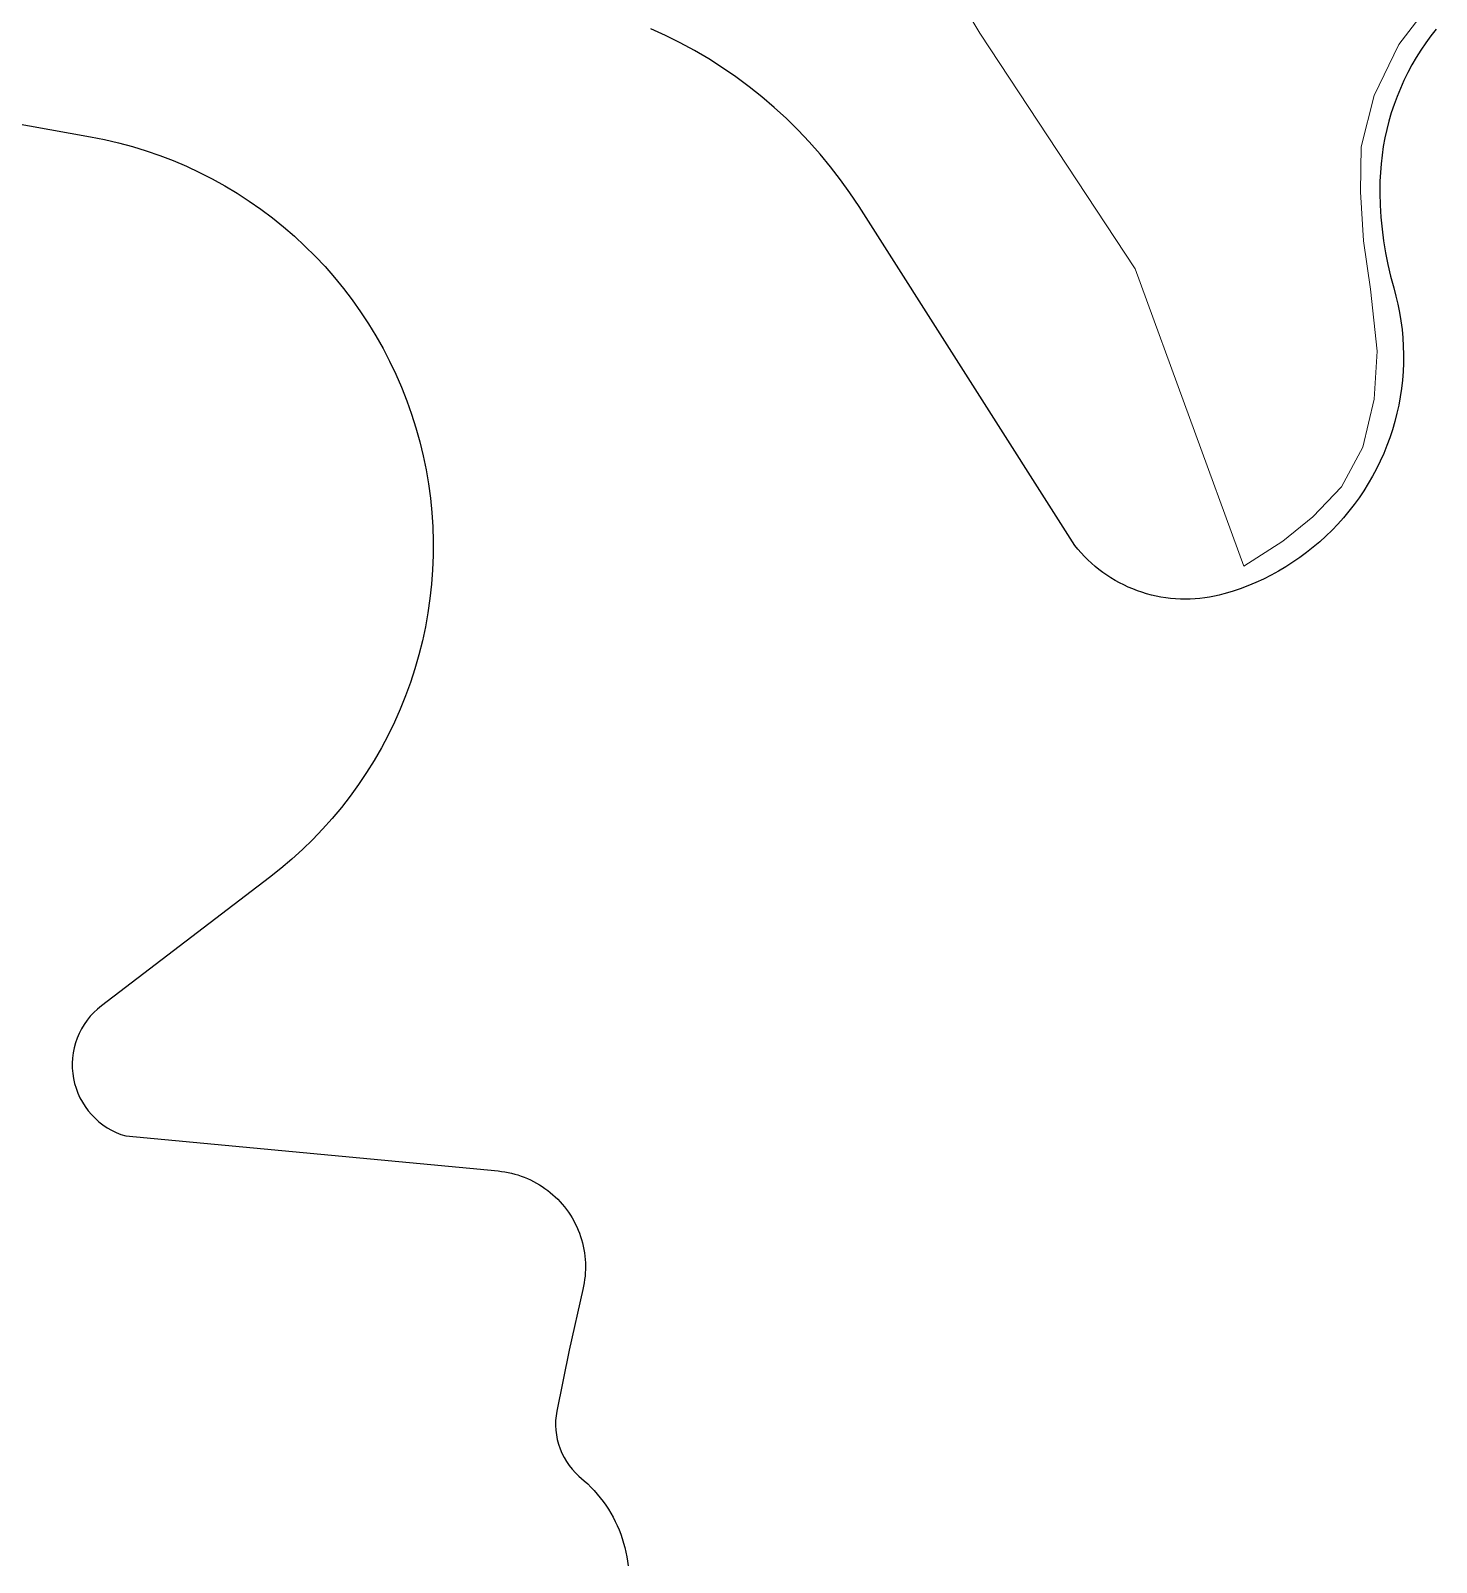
# Model space of a CAD drawing. Header units: millimetres. Extents: x 617751 to 636088, y 68402 to 77988.
# Drawn here: x 626006.6 to 626251, y 75275.7 to 75542 of the extents above; entities that cross this region are included whole.
import ezdxf

# ---------------------------------------------------------------- set-up
doc = ezdxf.new("R2010")
doc.units = ezdxf.units.MM
doc.header["$LTSCALE"] = 3
doc.header["$MEASUREMENT"] = 0
doc.layers.add('ALINHAMENTO PREDIAL', color=120, linetype='Continuous')
doc.layers.add('BAIRRO', color=30, linetype='Continuous')

msp = doc.modelspace()

# ---------------------------------------------------------------- linework, layer by layer
at = {"layer": 'ALINHAMENTO PREDIAL'}
for points in [[(626251.02, 75542.27), (626250.08, 75541.09), (626249.19, 75539.87), (626248.34, 75538.62), (626247.54, 75537.34), (626246.78, 75536.03), (626246.07, 75534.7), (626245.4, 75533.35), (626244.78, 75531.97), (626244.2, 75530.58), (626243.68, 75529.16), (626243.2, 75527.73), (626242.78, 75526.28), (626242.4, 75524.81), (626242.08, 75523.34), (626241.81, 75521.85), (626241.59, 75520.36), (626241.42, 75518.86), (626241.3, 75517.35), (626241.23, 75515.85), (626241.21, 75513.76), (626241.27, 75511.67), (626241.39, 75509.59), (626241.59, 75507.51), (626241.85, 75505.44), (626242.19, 75503.38), (626242.6, 75501.33), (626243.08, 75499.3), (626243.63, 75497.28), (626244.01, 75495.87), (626244.35, 75494.43), (626244.63, 75492.99), (626244.87, 75491.54), (626245.06, 75490.08), (626245.2, 75488.62), (626245.28, 75487.15), (626245.32, 75485.68), (626245.31, 75484.21), (626245.24, 75482.74), (626245.13, 75481.27), (626244.96, 75479.81), (626244.75, 75478.36), (626244.49, 75476.91), (626244.17, 75475.48), (626243.81, 75474.05), (626243.4, 75472.64), (626242.94, 75471.24), (626242.43, 75469.86), (626241.88, 75468.5), (626241.27, 75467.16), (626240.63, 75465.84), (626239.94, 75464.54), (626239.2, 75463.27), (626238.42, 75462.02), (626237.6, 75460.8), (626236.74, 75459.61), (626235.84, 75458.45), (626234.89, 75457.32), (626233.91, 75456.22), (626232.9, 75455.16), (626231.84, 75454.13), (626230.75, 75453.14), (626229.63, 75452.19), (626228.48, 75451.28), (626227.3, 75450.41), (626226.08, 75449.58), (626224.84, 75448.79), (626223.58, 75448.04), (626222.28, 75447.34), (626220.97, 75446.68), (626219.63, 75446.07), (626218.27, 75445.5), (626216.9, 75444.98), (626215.51, 75444.51), (626214.1, 75444.09), (626213.28, 75443.87), (626212.45, 75443.68), (626211.61, 75443.52), (626210.77, 75443.39), (626209.92, 75443.29), (626209.08, 75443.22), (626208.23, 75443.18), (626207.38, 75443.17), (626206.53, 75443.18), (626205.68, 75443.23), (626204.83, 75443.31), (626203.99, 75443.41), (626203.15, 75443.55), (626202.31, 75443.71), (626201.48, 75443.9), (626200.66, 75444.12), (626199.85, 75444.37), (626199.04, 75444.65), (626198.25, 75444.95), (626197.47, 75445.29), (626196.7, 75445.64), (626195.94, 75446.03), (626195.19, 75446.44), (626194.46, 75446.88), (626193.75, 75447.34), (626193.05, 75447.83), (626192.37, 75448.34), (626191.71, 75448.87), (626191.07, 75449.43), (626190.44, 75450.01), (626189.84, 75450.61), (626189.26, 75451.23), (626188.7, 75451.87), (626188.16, 75452.53), (626150.65, 75511.41), (626149.08, 75513.78), (626147.43, 75516.09), (626145.7, 75518.35), (626143.89, 75520.54), (626142, 75522.67), (626140.05, 75524.73), (626138.02, 75526.73), (626135.92, 75528.65), (626133.76, 75530.49), (626131.54, 75532.26), (626129.25, 75533.95), (626126.91, 75535.56), (626124.51, 75537.09), (626122.06, 75538.53), (626119.57, 75539.89), (626117.02, 75541.16), (626114.43, 75542.33)], [(626251.02, 75542.27), (626250.08, 75541.09), (626249.19, 75539.87), (626248.34, 75538.62), (626247.54, 75537.34), (626246.78, 75536.03), (626246.07, 75534.7), (626245.4, 75533.35), (626244.78, 75531.97), (626244.2, 75530.58), (626243.68, 75529.16), (626243.2, 75527.73), (626242.78, 75526.28), (626242.4, 75524.81), (626242.08, 75523.34), (626241.81, 75521.85), (626241.59, 75520.36), (626241.42, 75518.86), (626241.3, 75517.35), (626241.23, 75515.85), (626241.21, 75513.76), (626241.27, 75511.67), (626241.39, 75509.59), (626241.59, 75507.51), (626241.85, 75505.44), (626242.19, 75503.38), (626242.6, 75501.33), (626243.08, 75499.3), (626243.63, 75497.28), (626244.01, 75495.87), (626244.35, 75494.43), (626244.63, 75492.99), (626244.87, 75491.54), (626245.06, 75490.08), (626245.2, 75488.62), (626245.28, 75487.15), (626245.32, 75485.68), (626245.31, 75484.21), (626245.24, 75482.74), (626245.13, 75481.27), (626244.96, 75479.81), (626244.75, 75478.36), (626244.49, 75476.91), (626244.17, 75475.48), (626243.81, 75474.05), (626243.4, 75472.64), (626242.94, 75471.24), (626242.43, 75469.86), (626241.88, 75468.5), (626241.27, 75467.16), (626240.63, 75465.84), (626239.94, 75464.54), (626239.2, 75463.27), (626238.42, 75462.02), (626237.6, 75460.8), (626236.74, 75459.61), (626235.84, 75458.45), (626234.89, 75457.32), (626233.91, 75456.22), (626232.9, 75455.16), (626231.84, 75454.13), (626230.75, 75453.14), (626229.63, 75452.19), (626228.48, 75451.28), (626227.3, 75450.41), (626226.08, 75449.58), (626224.84, 75448.79), (626223.58, 75448.04), (626222.28, 75447.34), (626220.97, 75446.68), (626219.63, 75446.07), (626218.27, 75445.5), (626216.9, 75444.98), (626215.51, 75444.51), (626214.1, 75444.09), (626213.28, 75443.87), (626212.45, 75443.68), (626211.61, 75443.52), (626210.77, 75443.39), (626209.92, 75443.29), (626209.08, 75443.22), (626208.23, 75443.18), (626207.38, 75443.17), (626206.53, 75443.18), (626205.68, 75443.23), (626204.83, 75443.31), (626203.99, 75443.41), (626203.15, 75443.55), (626202.31, 75443.71), (626201.48, 75443.9), (626200.66, 75444.12), (626199.85, 75444.37), (626199.04, 75444.65), (626198.25, 75444.95), (626197.47, 75445.29), (626196.7, 75445.64), (626195.94, 75446.03), (626195.19, 75446.44), (626194.46, 75446.88), (626193.75, 75447.34), (626193.05, 75447.83), (626192.37, 75448.34), (626191.71, 75448.87), (626191.07, 75449.43), (626190.44, 75450.01), (626189.84, 75450.61), (626189.26, 75451.23), (626188.7, 75451.87), (626188.16, 75452.53), (626150.65, 75511.41), (626149.08, 75513.78), (626147.43, 75516.09), (626145.7, 75518.35), (626143.89, 75520.54), (626142, 75522.67), (626140.05, 75524.73), (626138.02, 75526.73), (626135.92, 75528.65), (626133.76, 75530.49), (626131.54, 75532.26), (626129.25, 75533.95), (626126.91, 75535.56), (626124.51, 75537.09), (626122.06, 75538.53), (626119.57, 75539.89), (626117.02, 75541.16), (626114.43, 75542.33)], [(626251.02, 75542.27), (626250.08, 75541.09), (626249.19, 75539.87), (626248.34, 75538.62), (626247.54, 75537.34), (626246.78, 75536.03), (626246.07, 75534.7), (626245.4, 75533.35), (626244.78, 75531.97), (626244.2, 75530.58), (626243.68, 75529.16), (626243.2, 75527.73), (626242.78, 75526.28), (626242.4, 75524.81), (626242.08, 75523.34), (626241.81, 75521.85), (626241.59, 75520.36), (626241.42, 75518.86), (626241.3, 75517.35), (626241.23, 75515.85), (626241.21, 75513.76), (626241.27, 75511.67), (626241.39, 75509.59), (626241.59, 75507.51), (626241.85, 75505.44), (626242.19, 75503.38), (626242.6, 75501.33), (626243.08, 75499.3), (626243.63, 75497.28), (626244.01, 75495.87), (626244.35, 75494.43), (626244.63, 75492.99), (626244.87, 75491.54), (626245.06, 75490.08), (626245.2, 75488.62), (626245.28, 75487.15), (626245.32, 75485.68), (626245.31, 75484.21), (626245.24, 75482.74), (626245.13, 75481.27), (626244.96, 75479.81), (626244.75, 75478.36), (626244.49, 75476.91), (626244.17, 75475.48), (626243.81, 75474.05), (626243.4, 75472.64), (626242.94, 75471.24), (626242.43, 75469.86), (626241.88, 75468.5), (626241.27, 75467.16), (626240.63, 75465.84), (626239.94, 75464.54), (626239.2, 75463.27), (626238.42, 75462.02), (626237.6, 75460.8), (626236.74, 75459.61), (626235.84, 75458.45), (626234.89, 75457.32), (626233.91, 75456.22), (626232.9, 75455.16), (626231.84, 75454.13), (626230.75, 75453.14), (626229.63, 75452.19), (626228.48, 75451.28), (626227.3, 75450.41), (626226.08, 75449.58), (626224.84, 75448.79), (626223.58, 75448.04), (626222.28, 75447.34), (626220.97, 75446.68), (626219.63, 75446.07), (626218.27, 75445.5), (626216.9, 75444.98), (626215.51, 75444.51), (626214.1, 75444.09), (626213.28, 75443.87), (626212.45, 75443.68), (626211.61, 75443.52), (626210.77, 75443.39), (626209.92, 75443.29), (626209.08, 75443.22), (626208.23, 75443.18), (626207.38, 75443.17), (626206.53, 75443.18), (626205.68, 75443.23), (626204.83, 75443.31), (626203.99, 75443.41), (626203.15, 75443.55), (626202.31, 75443.71), (626201.48, 75443.9), (626200.66, 75444.12), (626199.85, 75444.37), (626199.04, 75444.65), (626198.25, 75444.95), (626197.47, 75445.29), (626196.7, 75445.64), (626195.94, 75446.03), (626195.19, 75446.44), (626194.46, 75446.88), (626193.75, 75447.34), (626193.05, 75447.83), (626192.37, 75448.34), (626191.71, 75448.87), (626191.07, 75449.43), (626190.44, 75450.01), (626189.84, 75450.61), (626189.26, 75451.23), (626188.7, 75451.87), (626188.16, 75452.53), (626150.65, 75511.41), (626149.08, 75513.78), (626147.43, 75516.09), (626145.7, 75518.35), (626143.89, 75520.54), (626142, 75522.67), (626140.05, 75524.73), (626138.02, 75526.73), (626135.92, 75528.65), (626133.76, 75530.49), (626131.54, 75532.26), (626129.25, 75533.95), (626126.91, 75535.56), (626124.51, 75537.09), (626122.06, 75538.53), (626119.57, 75539.89), (626117.02, 75541.16), (626114.43, 75542.33)], [(626251.02, 75542.27), (626250.08, 75541.09), (626249.19, 75539.87), (626248.34, 75538.62), (626247.54, 75537.34), (626246.78, 75536.03), (626246.07, 75534.7), (626245.4, 75533.35), (626244.78, 75531.97), (626244.2, 75530.58), (626243.68, 75529.16), (626243.2, 75527.73), (626242.78, 75526.28), (626242.4, 75524.81), (626242.08, 75523.34), (626241.81, 75521.85), (626241.59, 75520.36), (626241.42, 75518.86), (626241.3, 75517.35), (626241.23, 75515.85), (626241.21, 75513.76), (626241.27, 75511.67), (626241.39, 75509.59), (626241.59, 75507.51), (626241.85, 75505.44), (626242.19, 75503.38), (626242.6, 75501.33), (626243.08, 75499.3), (626243.63, 75497.28), (626244.01, 75495.87), (626244.35, 75494.43), (626244.63, 75492.99), (626244.87, 75491.54), (626245.06, 75490.08), (626245.2, 75488.62), (626245.28, 75487.15), (626245.32, 75485.68), (626245.31, 75484.21), (626245.24, 75482.74), (626245.13, 75481.27), (626244.96, 75479.81), (626244.75, 75478.36), (626244.49, 75476.91), (626244.17, 75475.48), (626243.81, 75474.05), (626243.4, 75472.64), (626242.94, 75471.24), (626242.43, 75469.86), (626241.88, 75468.5), (626241.27, 75467.16), (626240.63, 75465.84), (626239.94, 75464.54), (626239.2, 75463.27), (626238.42, 75462.02), (626237.6, 75460.8), (626236.74, 75459.61), (626235.84, 75458.45), (626234.89, 75457.32), (626233.91, 75456.22), (626232.9, 75455.16), (626231.84, 75454.13), (626230.75, 75453.14), (626229.63, 75452.19), (626228.48, 75451.28), (626227.3, 75450.41), (626226.08, 75449.58), (626224.84, 75448.79), (626223.58, 75448.04), (626222.28, 75447.34), (626220.97, 75446.68), (626219.63, 75446.07), (626218.27, 75445.5), (626216.9, 75444.98), (626215.51, 75444.51), (626214.1, 75444.09), (626213.28, 75443.87), (626212.45, 75443.68), (626211.61, 75443.52), (626210.77, 75443.39), (626209.92, 75443.29), (626209.08, 75443.22), (626208.23, 75443.18), (626207.38, 75443.17), (626206.53, 75443.18), (626205.68, 75443.23), (626204.83, 75443.31), (626203.99, 75443.41), (626203.15, 75443.55), (626202.31, 75443.71), (626201.48, 75443.9), (626200.66, 75444.12), (626199.85, 75444.37), (626199.04, 75444.65), (626198.25, 75444.95), (626197.47, 75445.29), (626196.7, 75445.64), (626195.94, 75446.03), (626195.19, 75446.44), (626194.46, 75446.88), (626193.75, 75447.34), (626193.05, 75447.83), (626192.37, 75448.34), (626191.71, 75448.87), (626191.07, 75449.43), (626190.44, 75450.01), (626189.84, 75450.61), (626189.26, 75451.23), (626188.7, 75451.87), (626188.16, 75452.53), (626150.65, 75511.41), (626149.08, 75513.78), (626147.43, 75516.09), (626145.7, 75518.35), (626143.89, 75520.54), (626142, 75522.67), (626140.05, 75524.73), (626138.02, 75526.73), (626135.92, 75528.65), (626133.76, 75530.49), (626131.54, 75532.26), (626129.25, 75533.95), (626126.91, 75535.56), (626124.51, 75537.09), (626122.06, 75538.53), (626119.57, 75539.89), (626117.02, 75541.16), (626114.43, 75542.33)], [(626251.02, 75542.27), (626250.08, 75541.09), (626249.19, 75539.87), (626248.34, 75538.62), (626247.54, 75537.34), (626246.78, 75536.03), (626246.07, 75534.7), (626245.4, 75533.35), (626244.78, 75531.97), (626244.2, 75530.58), (626243.68, 75529.16), (626243.2, 75527.73), (626242.78, 75526.28), (626242.4, 75524.81), (626242.08, 75523.34), (626241.81, 75521.85), (626241.59, 75520.36), (626241.42, 75518.86), (626241.3, 75517.35), (626241.23, 75515.85), (626241.21, 75513.76), (626241.27, 75511.67), (626241.39, 75509.59), (626241.59, 75507.51), (626241.85, 75505.44), (626242.19, 75503.38), (626242.6, 75501.33), (626243.08, 75499.3), (626243.63, 75497.28), (626244.01, 75495.87), (626244.35, 75494.43), (626244.63, 75492.99), (626244.87, 75491.54), (626245.06, 75490.08), (626245.2, 75488.62), (626245.28, 75487.15), (626245.32, 75485.68), (626245.31, 75484.21), (626245.24, 75482.74), (626245.13, 75481.27), (626244.96, 75479.81), (626244.75, 75478.36), (626244.49, 75476.91), (626244.17, 75475.48), (626243.81, 75474.05), (626243.4, 75472.64), (626242.94, 75471.24), (626242.43, 75469.86), (626241.88, 75468.5), (626241.27, 75467.16), (626240.63, 75465.84), (626239.94, 75464.54), (626239.2, 75463.27), (626238.42, 75462.02), (626237.6, 75460.8), (626236.74, 75459.61), (626235.84, 75458.45), (626234.89, 75457.32), (626233.91, 75456.22), (626232.9, 75455.16), (626231.84, 75454.13), (626230.75, 75453.14), (626229.63, 75452.19), (626228.48, 75451.28), (626227.3, 75450.41), (626226.08, 75449.58), (626224.84, 75448.79), (626223.58, 75448.04), (626222.28, 75447.34), (626220.97, 75446.68), (626219.63, 75446.07), (626218.27, 75445.5), (626216.9, 75444.98), (626215.51, 75444.51), (626214.1, 75444.09), (626213.28, 75443.87), (626212.45, 75443.68), (626211.61, 75443.52), (626210.77, 75443.39), (626209.92, 75443.29), (626209.08, 75443.22), (626208.23, 75443.18), (626207.38, 75443.17), (626206.53, 75443.18), (626205.68, 75443.23), (626204.83, 75443.31), (626203.99, 75443.41), (626203.15, 75443.55), (626202.31, 75443.71), (626201.48, 75443.9), (626200.66, 75444.12), (626199.85, 75444.37), (626199.04, 75444.65), (626198.25, 75444.95), (626197.47, 75445.29), (626196.7, 75445.64), (626195.94, 75446.03), (626195.19, 75446.44), (626194.46, 75446.88), (626193.75, 75447.34), (626193.05, 75447.83), (626192.37, 75448.34), (626191.71, 75448.87), (626191.07, 75449.43), (626190.44, 75450.01), (626189.84, 75450.61), (626189.26, 75451.23), (626188.7, 75451.87), (626188.16, 75452.53), (626150.65, 75511.41), (626149.08, 75513.78), (626147.43, 75516.09), (626145.7, 75518.35), (626143.89, 75520.54), (626142, 75522.67), (626140.05, 75524.73), (626138.02, 75526.73), (626135.92, 75528.65), (626133.76, 75530.49), (626131.54, 75532.26), (626129.25, 75533.95), (626126.91, 75535.56), (626124.51, 75537.09), (626122.06, 75538.53), (626119.57, 75539.89), (626117.02, 75541.16), (626114.43, 75542.33)], [(626251.02, 75542.27), (626250.08, 75541.09), (626249.19, 75539.87), (626248.34, 75538.62), (626247.54, 75537.34), (626246.78, 75536.03), (626246.07, 75534.7), (626245.4, 75533.35), (626244.78, 75531.97), (626244.2, 75530.58), (626243.68, 75529.16), (626243.2, 75527.73), (626242.78, 75526.28), (626242.4, 75524.81), (626242.08, 75523.34), (626241.81, 75521.85), (626241.59, 75520.36), (626241.42, 75518.86), (626241.3, 75517.35), (626241.23, 75515.85), (626241.21, 75513.76), (626241.27, 75511.67), (626241.39, 75509.59), (626241.59, 75507.51), (626241.85, 75505.44), (626242.19, 75503.38), (626242.6, 75501.33), (626243.08, 75499.3), (626243.63, 75497.28), (626244.01, 75495.87), (626244.35, 75494.43), (626244.63, 75492.99), (626244.87, 75491.54), (626245.06, 75490.08), (626245.2, 75488.62), (626245.28, 75487.15), (626245.32, 75485.68), (626245.31, 75484.21), (626245.24, 75482.74), (626245.13, 75481.27), (626244.96, 75479.81), (626244.75, 75478.36), (626244.49, 75476.91), (626244.17, 75475.48), (626243.81, 75474.05), (626243.4, 75472.64), (626242.94, 75471.24), (626242.43, 75469.86), (626241.88, 75468.5), (626241.27, 75467.16), (626240.63, 75465.84), (626239.94, 75464.54), (626239.2, 75463.27), (626238.42, 75462.02), (626237.6, 75460.8), (626236.74, 75459.61), (626235.84, 75458.45), (626234.89, 75457.32), (626233.91, 75456.22), (626232.9, 75455.16), (626231.84, 75454.13), (626230.75, 75453.14), (626229.63, 75452.19), (626228.48, 75451.28), (626227.3, 75450.41), (626226.08, 75449.58), (626224.84, 75448.79), (626223.58, 75448.04), (626222.28, 75447.34), (626220.97, 75446.68), (626219.63, 75446.07), (626218.27, 75445.5), (626216.9, 75444.98), (626215.51, 75444.51), (626214.1, 75444.09), (626213.28, 75443.87), (626212.45, 75443.68), (626211.61, 75443.52), (626210.77, 75443.39), (626209.92, 75443.29), (626209.08, 75443.22), (626208.23, 75443.18), (626207.38, 75443.17), (626206.53, 75443.18), (626205.68, 75443.23), (626204.83, 75443.31), (626203.99, 75443.41), (626203.15, 75443.55), (626202.31, 75443.71), (626201.48, 75443.9), (626200.66, 75444.12), (626199.85, 75444.37), (626199.04, 75444.65), (626198.25, 75444.95), (626197.47, 75445.29), (626196.7, 75445.64), (626195.94, 75446.03), (626195.19, 75446.44), (626194.46, 75446.88), (626193.75, 75447.34), (626193.05, 75447.83), (626192.37, 75448.34), (626191.71, 75448.87), (626191.07, 75449.43), (626190.44, 75450.01), (626189.84, 75450.61), (626189.26, 75451.23), (626188.7, 75451.87), (626188.16, 75452.53), (626150.65, 75511.41), (626149.08, 75513.78), (626147.43, 75516.09), (626145.7, 75518.35), (626143.89, 75520.54), (626142, 75522.67), (626140.05, 75524.73), (626138.02, 75526.73), (626135.92, 75528.65), (626133.76, 75530.49), (626131.54, 75532.26), (626129.25, 75533.95), (626126.91, 75535.56), (626124.51, 75537.09), (626122.06, 75538.53), (626119.57, 75539.89), (626117.02, 75541.16), (626114.43, 75542.33)], [(625959.79, 75533.84), (626017.04, 75523.55), (626019.49, 75523.07), (626021.92, 75522.5), (626024.33, 75521.85), (626026.72, 75521.11), (626029.08, 75520.3), (626031.41, 75519.4), (626033.7, 75518.42), (626035.97, 75517.37), (626038.19, 75516.23), (626040.38, 75515.02), (626042.52, 75513.74), (626044.61, 75512.38), (626046.66, 75510.95), (626048.66, 75509.46), (626050.6, 75507.89), (626052.49, 75506.26), (626054.32, 75504.56), (626056.1, 75502.8), (626057.81, 75500.98), (626059.45, 75499.11), (626061.04, 75497.17), (626062.55, 75495.19), (626063.99, 75493.15), (626065.37, 75491.06), (626066.67, 75488.93), (626067.89, 75486.76), (626069.04, 75484.54), (626070.12, 75482.29), (626071.11, 75480), (626072.03, 75477.67), (626072.86, 75475.32), (626073.61, 75472.94), (626074.28, 75470.53), (626074.87, 75468.11), (626075.37, 75465.66), (626075.79, 75463.2), (626076.12, 75460.72), (626076.37, 75458.24), (626076.53, 75455.75), (626076.61, 75453.25), (626076.6, 75450.75), (626076.5, 75448.26), (626076.32, 75445.77), (626076.05, 75443.29), (626075.69, 75440.82), (626075.26, 75438.36), (626074.73, 75435.92), (626074.12, 75433.49), (626073.43, 75431.09), (626072.66, 75428.72), (626071.81, 75426.37), (626070.87, 75424.06), (626069.86, 75421.78), (626068.76, 75419.53), (626067.6, 75417.33), (626066.35, 75415.16), (626065.03, 75413.04), (626063.64, 75410.97), (626062.18, 75408.94), (626060.65, 75406.97), (626059.05, 75405.05), (626057.39, 75403.19), (626055.66, 75401.38), (626053.88, 75399.64), (626052.03, 75397.96), (626050.13, 75396.34), (626048.17, 75394.79), (626018.93, 75372.49), (626018.24, 75371.93), (626017.59, 75371.32), (626016.99, 75370.67), (626016.43, 75369.98), (626015.92, 75369.25), (626015.46, 75368.48), (626015.06, 75367.69), (626014.71, 75366.87), (626014.42, 75366.03), (626014.19, 75365.17), (626014.02, 75364.3), (626013.91, 75363.41), (626013.86, 75362.53), (626013.87, 75361.64), (626013.94, 75360.75), (626014.07, 75359.87), (626014.27, 75359), (626014.52, 75358.15), (626014.83, 75357.32), (626015.2, 75356.51), (626015.63, 75355.72), (626016.1, 75354.97), (626016.63, 75354.26), (626017.21, 75353.58), (626017.83, 75352.94), (626018.49, 75352.35), (626019.2, 75351.8), (626019.93, 75351.31), (626020.71, 75350.86), (626021.51, 75350.48), (626022.33, 75350.14), (626023.18, 75349.87), (626087.91, 75343.78), (626088.49, 75343.71), (626089.07, 75343.63), (626089.64, 75343.52), (626090.21, 75343.4), (626090.78, 75343.25), (626091.34, 75343.09), (626091.9, 75342.9), (626092.45, 75342.7), (626092.99, 75342.48), (626093.52, 75342.23), (626094.05, 75341.97), (626094.56, 75341.69), (626095.07, 75341.4), (626095.56, 75341.08), (626096.05, 75340.75), (626096.52, 75340.41), (626096.98, 75340.04), (626097.42, 75339.66), (626097.85, 75339.27), (626098.27, 75338.86), (626098.68, 75338.43), (626099.06, 75337.99), (626099.44, 75337.54), (626099.79, 75337.08), (626100.13, 75336.6), (626100.46, 75336.11), (626100.76, 75335.61), (626101.05, 75335.11), (626101.32, 75334.59), (626101.58, 75334.06), (626101.81, 75333.52), (626102.03, 75332.98), (626102.22, 75332.42), (626102.4, 75331.87), (626102.55, 75331.3), (626102.69, 75330.73), (626102.81, 75330.16), (626102.91, 75329.58), (626102.98, 75329), (626103.04, 75328.42), (626103.07, 75327.83), (626103.09, 75327.25), (626103.08, 75326.66), (626103.06, 75326.08), (626103.01, 75325.49), (626102.95, 75324.91), (626102.86, 75324.33), (626102.75, 75323.76), (626102.63, 75323.18), (626100.23, 75312.64), (626098.09, 75302.05), (626097.97, 75301.22), (626097.9, 75300.4), (626097.89, 75299.56), (626097.93, 75298.73), (626098.03, 75297.91), (626098.19, 75297.09), (626098.4, 75296.28), (626098.67, 75295.5), (626099, 75294.73), (626099.37, 75293.98), (626099.79, 75293.27), (626100.27, 75292.58), (626100.78, 75291.93), (626101.35, 75291.32), (626101.95, 75290.74), (626102.88, 75289.94), (626103.48, 75289.39), (626104.05, 75288.82), (626104.61, 75288.23), (626105.15, 75287.62), (626105.66, 75286.99), (626106.15, 75286.35), (626106.62, 75285.68), (626107.07, 75285.01), (626107.49, 75284.31), (626107.89, 75283.6), (626108.26, 75282.88), (626108.6, 75282.15), (626108.93, 75281.4), (626109.22, 75280.65), (626109.49, 75279.88), (626109.73, 75279.11), (626109.94, 75278.32), (626110.13, 75277.53), (626110.29, 75276.74), (626110.42, 75275.94), (626110.52, 75275.13)], [(625959.79, 75533.84), (626017.04, 75523.55), (626019.49, 75523.07), (626021.92, 75522.5), (626024.33, 75521.85), (626026.72, 75521.11), (626029.08, 75520.3), (626031.41, 75519.4), (626033.7, 75518.42), (626035.97, 75517.37), (626038.19, 75516.23), (626040.38, 75515.02), (626042.52, 75513.74), (626044.61, 75512.38), (626046.66, 75510.95), (626048.66, 75509.46), (626050.6, 75507.89), (626052.49, 75506.26), (626054.32, 75504.56), (626056.1, 75502.8), (626057.81, 75500.98), (626059.45, 75499.11), (626061.04, 75497.17), (626062.55, 75495.19), (626063.99, 75493.15), (626065.37, 75491.06), (626066.67, 75488.93), (626067.89, 75486.76), (626069.04, 75484.54), (626070.12, 75482.29), (626071.11, 75480), (626072.03, 75477.67), (626072.86, 75475.32), (626073.61, 75472.94), (626074.28, 75470.53), (626074.87, 75468.11), (626075.37, 75465.66), (626075.79, 75463.2), (626076.12, 75460.72), (626076.37, 75458.24), (626076.53, 75455.75), (626076.61, 75453.25), (626076.6, 75450.75), (626076.5, 75448.26), (626076.32, 75445.77), (626076.05, 75443.29), (626075.69, 75440.82), (626075.26, 75438.36), (626074.73, 75435.92), (626074.12, 75433.49), (626073.43, 75431.09), (626072.66, 75428.72), (626071.81, 75426.37), (626070.87, 75424.06), (626069.86, 75421.78), (626068.76, 75419.53), (626067.6, 75417.33), (626066.35, 75415.16), (626065.03, 75413.04), (626063.64, 75410.97), (626062.18, 75408.94), (626060.65, 75406.97), (626059.05, 75405.05), (626057.39, 75403.19), (626055.66, 75401.38), (626053.88, 75399.64), (626052.03, 75397.96), (626050.13, 75396.34), (626048.17, 75394.79), (626018.93, 75372.49), (626018.24, 75371.93), (626017.59, 75371.32), (626016.99, 75370.67), (626016.43, 75369.98), (626015.92, 75369.25), (626015.46, 75368.48), (626015.06, 75367.69), (626014.71, 75366.87), (626014.42, 75366.03), (626014.19, 75365.17), (626014.02, 75364.3), (626013.91, 75363.41), (626013.86, 75362.53), (626013.87, 75361.64), (626013.94, 75360.75), (626014.07, 75359.87), (626014.27, 75359), (626014.52, 75358.15), (626014.83, 75357.32), (626015.2, 75356.51), (626015.63, 75355.72), (626016.1, 75354.97), (626016.63, 75354.26), (626017.21, 75353.58), (626017.83, 75352.94), (626018.49, 75352.35), (626019.2, 75351.8), (626019.93, 75351.31), (626020.71, 75350.86), (626021.51, 75350.48), (626022.33, 75350.14), (626023.18, 75349.87), (626087.91, 75343.78), (626088.49, 75343.71), (626089.07, 75343.63), (626089.64, 75343.52), (626090.21, 75343.4), (626090.78, 75343.25), (626091.34, 75343.09), (626091.9, 75342.9), (626092.45, 75342.7), (626092.99, 75342.48), (626093.52, 75342.23), (626094.05, 75341.97), (626094.56, 75341.69), (626095.07, 75341.4), (626095.56, 75341.08), (626096.05, 75340.75), (626096.52, 75340.41), (626096.98, 75340.04), (626097.42, 75339.66), (626097.85, 75339.27), (626098.27, 75338.86), (626098.68, 75338.43), (626099.06, 75337.99), (626099.44, 75337.54), (626099.79, 75337.08), (626100.13, 75336.6), (626100.46, 75336.11), (626100.76, 75335.61), (626101.05, 75335.11), (626101.32, 75334.59), (626101.58, 75334.06), (626101.81, 75333.52), (626102.03, 75332.98), (626102.22, 75332.42), (626102.4, 75331.87), (626102.55, 75331.3), (626102.69, 75330.73), (626102.81, 75330.16), (626102.91, 75329.58), (626102.98, 75329), (626103.04, 75328.42), (626103.07, 75327.83), (626103.09, 75327.25), (626103.08, 75326.66), (626103.06, 75326.08), (626103.01, 75325.49), (626102.95, 75324.91), (626102.86, 75324.33), (626102.75, 75323.76), (626102.63, 75323.18), (626100.23, 75312.64), (626098.09, 75302.05), (626097.97, 75301.22), (626097.9, 75300.4), (626097.89, 75299.56), (626097.93, 75298.73), (626098.03, 75297.91), (626098.19, 75297.09), (626098.4, 75296.28), (626098.67, 75295.5), (626099, 75294.73), (626099.37, 75293.98), (626099.79, 75293.27), (626100.27, 75292.58), (626100.78, 75291.93), (626101.35, 75291.32), (626101.95, 75290.74), (626102.88, 75289.94), (626103.48, 75289.39), (626104.05, 75288.82), (626104.61, 75288.23), (626105.15, 75287.62), (626105.66, 75286.99), (626106.15, 75286.35), (626106.62, 75285.68), (626107.07, 75285.01), (626107.49, 75284.31), (626107.89, 75283.6), (626108.26, 75282.88), (626108.6, 75282.15), (626108.93, 75281.4), (626109.22, 75280.65), (626109.49, 75279.88), (626109.73, 75279.11), (626109.94, 75278.32), (626110.13, 75277.53), (626110.29, 75276.74), (626110.42, 75275.94), (626110.52, 75275.13)], [(625959.79, 75533.84), (626017.04, 75523.55), (626019.49, 75523.07), (626021.92, 75522.5), (626024.33, 75521.85), (626026.72, 75521.11), (626029.08, 75520.3), (626031.41, 75519.4), (626033.7, 75518.42), (626035.97, 75517.37), (626038.19, 75516.23), (626040.38, 75515.02), (626042.52, 75513.74), (626044.61, 75512.38), (626046.66, 75510.95), (626048.66, 75509.46), (626050.6, 75507.89), (626052.49, 75506.26), (626054.32, 75504.56), (626056.1, 75502.8), (626057.81, 75500.98), (626059.45, 75499.11), (626061.04, 75497.17), (626062.55, 75495.19), (626063.99, 75493.15), (626065.37, 75491.06), (626066.67, 75488.93), (626067.89, 75486.76), (626069.04, 75484.54), (626070.12, 75482.29), (626071.11, 75480), (626072.03, 75477.67), (626072.86, 75475.32), (626073.61, 75472.94), (626074.28, 75470.53), (626074.87, 75468.11), (626075.37, 75465.66), (626075.79, 75463.2), (626076.12, 75460.72), (626076.37, 75458.24), (626076.53, 75455.75), (626076.61, 75453.25), (626076.6, 75450.75), (626076.5, 75448.26), (626076.32, 75445.77), (626076.05, 75443.29), (626075.69, 75440.82), (626075.26, 75438.36), (626074.73, 75435.92), (626074.12, 75433.49), (626073.43, 75431.09), (626072.66, 75428.72), (626071.81, 75426.37), (626070.87, 75424.06), (626069.86, 75421.78), (626068.76, 75419.53), (626067.6, 75417.33), (626066.35, 75415.16), (626065.03, 75413.04), (626063.64, 75410.97), (626062.18, 75408.94), (626060.65, 75406.97), (626059.05, 75405.05), (626057.39, 75403.19), (626055.66, 75401.38), (626053.88, 75399.64), (626052.03, 75397.96), (626050.13, 75396.34), (626048.17, 75394.79), (626018.93, 75372.49), (626018.24, 75371.93), (626017.59, 75371.32), (626016.99, 75370.67), (626016.43, 75369.98), (626015.92, 75369.25), (626015.46, 75368.48), (626015.06, 75367.69), (626014.71, 75366.87), (626014.42, 75366.03), (626014.19, 75365.17), (626014.02, 75364.3), (626013.91, 75363.41), (626013.86, 75362.53), (626013.87, 75361.64), (626013.94, 75360.75), (626014.07, 75359.87), (626014.27, 75359), (626014.52, 75358.15), (626014.83, 75357.32), (626015.2, 75356.51), (626015.63, 75355.72), (626016.1, 75354.97), (626016.63, 75354.26), (626017.21, 75353.58), (626017.83, 75352.94), (626018.49, 75352.35), (626019.2, 75351.8), (626019.93, 75351.31), (626020.71, 75350.86), (626021.51, 75350.48), (626022.33, 75350.14), (626023.18, 75349.87), (626087.91, 75343.78), (626088.49, 75343.71), (626089.07, 75343.63), (626089.64, 75343.52), (626090.21, 75343.4), (626090.78, 75343.25), (626091.34, 75343.09), (626091.9, 75342.9), (626092.45, 75342.7), (626092.99, 75342.48), (626093.52, 75342.23), (626094.05, 75341.97), (626094.56, 75341.69), (626095.07, 75341.4), (626095.56, 75341.08), (626096.05, 75340.75), (626096.52, 75340.41), (626096.98, 75340.04), (626097.42, 75339.66), (626097.85, 75339.27), (626098.27, 75338.86), (626098.68, 75338.43), (626099.06, 75337.99), (626099.44, 75337.54), (626099.79, 75337.08), (626100.13, 75336.6), (626100.46, 75336.11), (626100.76, 75335.61), (626101.05, 75335.11), (626101.32, 75334.59), (626101.58, 75334.06), (626101.81, 75333.52), (626102.03, 75332.98), (626102.22, 75332.42), (626102.4, 75331.87), (626102.55, 75331.3), (626102.69, 75330.73), (626102.81, 75330.16), (626102.91, 75329.58), (626102.98, 75329), (626103.04, 75328.42), (626103.07, 75327.83), (626103.09, 75327.25), (626103.08, 75326.66), (626103.06, 75326.08), (626103.01, 75325.49), (626102.95, 75324.91), (626102.86, 75324.33), (626102.75, 75323.76), (626102.63, 75323.18), (626100.23, 75312.64), (626098.09, 75302.05), (626097.97, 75301.22), (626097.9, 75300.4), (626097.89, 75299.56), (626097.93, 75298.73), (626098.03, 75297.91), (626098.19, 75297.09), (626098.4, 75296.28), (626098.67, 75295.5), (626099, 75294.73), (626099.37, 75293.98), (626099.79, 75293.27), (626100.27, 75292.58), (626100.78, 75291.93), (626101.35, 75291.32), (626101.95, 75290.74), (626102.88, 75289.94), (626103.48, 75289.39), (626104.05, 75288.82), (626104.61, 75288.23), (626105.15, 75287.62), (626105.66, 75286.99), (626106.15, 75286.35), (626106.62, 75285.68), (626107.07, 75285.01), (626107.49, 75284.31), (626107.89, 75283.6), (626108.26, 75282.88), (626108.6, 75282.15), (626108.93, 75281.4), (626109.22, 75280.65), (626109.49, 75279.88), (626109.73, 75279.11), (626109.94, 75278.32), (626110.13, 75277.53), (626110.29, 75276.74), (626110.42, 75275.94), (626110.52, 75275.13)], [(625959.79, 75533.84), (626017.04, 75523.55), (626019.49, 75523.07), (626021.92, 75522.5), (626024.33, 75521.85), (626026.72, 75521.11), (626029.08, 75520.3), (626031.41, 75519.4), (626033.7, 75518.42), (626035.97, 75517.37), (626038.19, 75516.23), (626040.38, 75515.02), (626042.52, 75513.74), (626044.61, 75512.38), (626046.66, 75510.95), (626048.66, 75509.46), (626050.6, 75507.89), (626052.49, 75506.26), (626054.32, 75504.56), (626056.1, 75502.8), (626057.81, 75500.98), (626059.45, 75499.11), (626061.04, 75497.17), (626062.55, 75495.19), (626063.99, 75493.15), (626065.37, 75491.06), (626066.67, 75488.93), (626067.89, 75486.76), (626069.04, 75484.54), (626070.12, 75482.29), (626071.11, 75480), (626072.03, 75477.67), (626072.86, 75475.32), (626073.61, 75472.94), (626074.28, 75470.53), (626074.87, 75468.11), (626075.37, 75465.66), (626075.79, 75463.2), (626076.12, 75460.72), (626076.37, 75458.24), (626076.53, 75455.75), (626076.61, 75453.25), (626076.6, 75450.75), (626076.5, 75448.26), (626076.32, 75445.77), (626076.05, 75443.29), (626075.69, 75440.82), (626075.26, 75438.36), (626074.73, 75435.92), (626074.12, 75433.49), (626073.43, 75431.09), (626072.66, 75428.72), (626071.81, 75426.37), (626070.87, 75424.06), (626069.86, 75421.78), (626068.76, 75419.53), (626067.6, 75417.33), (626066.35, 75415.16), (626065.03, 75413.04), (626063.64, 75410.97), (626062.18, 75408.94), (626060.65, 75406.97), (626059.05, 75405.05), (626057.39, 75403.19), (626055.66, 75401.38), (626053.88, 75399.64), (626052.03, 75397.96), (626050.13, 75396.34), (626048.17, 75394.79), (626018.93, 75372.49), (626018.24, 75371.93), (626017.59, 75371.32), (626016.99, 75370.67), (626016.43, 75369.98), (626015.92, 75369.25), (626015.46, 75368.48), (626015.06, 75367.69), (626014.71, 75366.87), (626014.42, 75366.03), (626014.19, 75365.17), (626014.02, 75364.3), (626013.91, 75363.41), (626013.86, 75362.53), (626013.87, 75361.64), (626013.94, 75360.75), (626014.07, 75359.87), (626014.27, 75359), (626014.52, 75358.15), (626014.83, 75357.32), (626015.2, 75356.51), (626015.63, 75355.72), (626016.1, 75354.97), (626016.63, 75354.26), (626017.21, 75353.58), (626017.83, 75352.94), (626018.49, 75352.35), (626019.2, 75351.8), (626019.93, 75351.31), (626020.71, 75350.86), (626021.51, 75350.48), (626022.33, 75350.14), (626023.18, 75349.87), (626087.91, 75343.78), (626088.49, 75343.71), (626089.07, 75343.63), (626089.64, 75343.52), (626090.21, 75343.4), (626090.78, 75343.25), (626091.34, 75343.09), (626091.9, 75342.9), (626092.45, 75342.7), (626092.99, 75342.48), (626093.52, 75342.23), (626094.05, 75341.97), (626094.56, 75341.69), (626095.07, 75341.4), (626095.56, 75341.08), (626096.05, 75340.75), (626096.52, 75340.41), (626096.98, 75340.04), (626097.42, 75339.66), (626097.85, 75339.27), (626098.27, 75338.86), (626098.68, 75338.43), (626099.06, 75337.99), (626099.44, 75337.54), (626099.79, 75337.08), (626100.13, 75336.6), (626100.46, 75336.11), (626100.76, 75335.61), (626101.05, 75335.11), (626101.32, 75334.59), (626101.58, 75334.06), (626101.81, 75333.52), (626102.03, 75332.98), (626102.22, 75332.42), (626102.4, 75331.87), (626102.55, 75331.3), (626102.69, 75330.73), (626102.81, 75330.16), (626102.91, 75329.58), (626102.98, 75329), (626103.04, 75328.42), (626103.07, 75327.83), (626103.09, 75327.25), (626103.08, 75326.66), (626103.06, 75326.08), (626103.01, 75325.49), (626102.95, 75324.91), (626102.86, 75324.33), (626102.75, 75323.76), (626102.63, 75323.18), (626100.23, 75312.64), (626098.09, 75302.05), (626097.97, 75301.22), (626097.9, 75300.4), (626097.89, 75299.56), (626097.93, 75298.73), (626098.03, 75297.91), (626098.19, 75297.09), (626098.4, 75296.28), (626098.67, 75295.5), (626099, 75294.73), (626099.37, 75293.98), (626099.79, 75293.27), (626100.27, 75292.58), (626100.78, 75291.93), (626101.35, 75291.32), (626101.95, 75290.74), (626102.88, 75289.94), (626103.48, 75289.39), (626104.05, 75288.82), (626104.61, 75288.23), (626105.15, 75287.62), (626105.66, 75286.99), (626106.15, 75286.35), (626106.62, 75285.68), (626107.07, 75285.01), (626107.49, 75284.31), (626107.89, 75283.6), (626108.26, 75282.88), (626108.6, 75282.15), (626108.93, 75281.4), (626109.22, 75280.65), (626109.49, 75279.88), (626109.73, 75279.11), (626109.94, 75278.32), (626110.13, 75277.53), (626110.29, 75276.74), (626110.42, 75275.94), (626110.52, 75275.13)], [(625959.79, 75533.84), (626017.04, 75523.55), (626019.49, 75523.07), (626021.92, 75522.5), (626024.33, 75521.85), (626026.72, 75521.11), (626029.08, 75520.3), (626031.41, 75519.4), (626033.7, 75518.42), (626035.97, 75517.37), (626038.19, 75516.23), (626040.38, 75515.02), (626042.52, 75513.74), (626044.61, 75512.38), (626046.66, 75510.95), (626048.66, 75509.46), (626050.6, 75507.89), (626052.49, 75506.26), (626054.32, 75504.56), (626056.1, 75502.8), (626057.81, 75500.98), (626059.45, 75499.11), (626061.04, 75497.17), (626062.55, 75495.19), (626063.99, 75493.15), (626065.37, 75491.06), (626066.67, 75488.93), (626067.89, 75486.76), (626069.04, 75484.54), (626070.12, 75482.29), (626071.11, 75480), (626072.03, 75477.67), (626072.86, 75475.32), (626073.61, 75472.94), (626074.28, 75470.53), (626074.87, 75468.11), (626075.37, 75465.66), (626075.79, 75463.2), (626076.12, 75460.72), (626076.37, 75458.24), (626076.53, 75455.75), (626076.61, 75453.25), (626076.6, 75450.75), (626076.5, 75448.26), (626076.32, 75445.77), (626076.05, 75443.29), (626075.69, 75440.82), (626075.26, 75438.36), (626074.73, 75435.92), (626074.12, 75433.49), (626073.43, 75431.09), (626072.66, 75428.72), (626071.81, 75426.37), (626070.87, 75424.06), (626069.86, 75421.78), (626068.76, 75419.53), (626067.6, 75417.33), (626066.35, 75415.16), (626065.03, 75413.04), (626063.64, 75410.97), (626062.18, 75408.94), (626060.65, 75406.97), (626059.05, 75405.05), (626057.39, 75403.19), (626055.66, 75401.38), (626053.88, 75399.64), (626052.03, 75397.96), (626050.13, 75396.34), (626048.17, 75394.79), (626018.93, 75372.49), (626018.24, 75371.93), (626017.59, 75371.32), (626016.99, 75370.67), (626016.43, 75369.98), (626015.92, 75369.25), (626015.46, 75368.48), (626015.06, 75367.69), (626014.71, 75366.87), (626014.42, 75366.03), (626014.19, 75365.17), (626014.02, 75364.3), (626013.91, 75363.41), (626013.86, 75362.53), (626013.87, 75361.64), (626013.94, 75360.75), (626014.07, 75359.87), (626014.27, 75359), (626014.52, 75358.15), (626014.83, 75357.32), (626015.2, 75356.51), (626015.63, 75355.72), (626016.1, 75354.97), (626016.63, 75354.26), (626017.21, 75353.58), (626017.83, 75352.94), (626018.49, 75352.35), (626019.2, 75351.8), (626019.93, 75351.31), (626020.71, 75350.86), (626021.51, 75350.48), (626022.33, 75350.14), (626023.18, 75349.87), (626087.91, 75343.78), (626088.49, 75343.71), (626089.07, 75343.63), (626089.64, 75343.52), (626090.21, 75343.4), (626090.78, 75343.25), (626091.34, 75343.09), (626091.9, 75342.9), (626092.45, 75342.7), (626092.99, 75342.48), (626093.52, 75342.23), (626094.05, 75341.97), (626094.56, 75341.69), (626095.07, 75341.4), (626095.56, 75341.08), (626096.05, 75340.75), (626096.52, 75340.41), (626096.98, 75340.04), (626097.42, 75339.66), (626097.85, 75339.27), (626098.27, 75338.86), (626098.68, 75338.43), (626099.06, 75337.99), (626099.44, 75337.54), (626099.79, 75337.08), (626100.13, 75336.6), (626100.46, 75336.11), (626100.76, 75335.61), (626101.05, 75335.11), (626101.32, 75334.59), (626101.58, 75334.06), (626101.81, 75333.52), (626102.03, 75332.98), (626102.22, 75332.42), (626102.4, 75331.87), (626102.55, 75331.3), (626102.69, 75330.73), (626102.81, 75330.16), (626102.91, 75329.58), (626102.98, 75329), (626103.04, 75328.42), (626103.07, 75327.83), (626103.09, 75327.25), (626103.08, 75326.66), (626103.06, 75326.08), (626103.01, 75325.49), (626102.95, 75324.91), (626102.86, 75324.33), (626102.75, 75323.76), (626102.63, 75323.18), (626100.23, 75312.64), (626098.09, 75302.05), (626097.97, 75301.22), (626097.9, 75300.4), (626097.89, 75299.56), (626097.93, 75298.73), (626098.03, 75297.91), (626098.19, 75297.09), (626098.4, 75296.28), (626098.67, 75295.5), (626099, 75294.73), (626099.37, 75293.98), (626099.79, 75293.27), (626100.27, 75292.58), (626100.78, 75291.93), (626101.35, 75291.32), (626101.95, 75290.74), (626102.88, 75289.94), (626103.48, 75289.39), (626104.05, 75288.82), (626104.61, 75288.23), (626105.15, 75287.62), (626105.66, 75286.99), (626106.15, 75286.35), (626106.62, 75285.68), (626107.07, 75285.01), (626107.49, 75284.31), (626107.89, 75283.6), (626108.26, 75282.88), (626108.6, 75282.15), (626108.93, 75281.4), (626109.22, 75280.65), (626109.49, 75279.88), (626109.73, 75279.11), (626109.94, 75278.32), (626110.13, 75277.53), (626110.29, 75276.74), (626110.42, 75275.94), (626110.52, 75275.13)], [(625959.79, 75533.84), (626017.04, 75523.55), (626019.49, 75523.07), (626021.92, 75522.5), (626024.33, 75521.85), (626026.72, 75521.11), (626029.08, 75520.3), (626031.41, 75519.4), (626033.7, 75518.42), (626035.97, 75517.37), (626038.19, 75516.23), (626040.38, 75515.02), (626042.52, 75513.74), (626044.61, 75512.38), (626046.66, 75510.95), (626048.66, 75509.46), (626050.6, 75507.89), (626052.49, 75506.26), (626054.32, 75504.56), (626056.1, 75502.8), (626057.81, 75500.98), (626059.45, 75499.11), (626061.04, 75497.17), (626062.55, 75495.19), (626063.99, 75493.15), (626065.37, 75491.06), (626066.67, 75488.93), (626067.89, 75486.76), (626069.04, 75484.54), (626070.12, 75482.29), (626071.11, 75480), (626072.03, 75477.67), (626072.86, 75475.32), (626073.61, 75472.94), (626074.28, 75470.53), (626074.87, 75468.11), (626075.37, 75465.66), (626075.79, 75463.2), (626076.12, 75460.72), (626076.37, 75458.24), (626076.53, 75455.75), (626076.61, 75453.25), (626076.6, 75450.75), (626076.5, 75448.26), (626076.32, 75445.77), (626076.05, 75443.29), (626075.69, 75440.82), (626075.26, 75438.36), (626074.73, 75435.92), (626074.12, 75433.49), (626073.43, 75431.09), (626072.66, 75428.72), (626071.81, 75426.37), (626070.87, 75424.06), (626069.86, 75421.78), (626068.76, 75419.53), (626067.6, 75417.33), (626066.35, 75415.16), (626065.03, 75413.04), (626063.64, 75410.97), (626062.18, 75408.94), (626060.65, 75406.97), (626059.05, 75405.05), (626057.39, 75403.19), (626055.66, 75401.38), (626053.88, 75399.64), (626052.03, 75397.96), (626050.13, 75396.34), (626048.17, 75394.79), (626018.93, 75372.49), (626018.24, 75371.93), (626017.59, 75371.32), (626016.99, 75370.67), (626016.43, 75369.98), (626015.92, 75369.25), (626015.46, 75368.48), (626015.06, 75367.69), (626014.71, 75366.87), (626014.42, 75366.03), (626014.19, 75365.17), (626014.02, 75364.3), (626013.91, 75363.41), (626013.86, 75362.53), (626013.87, 75361.64), (626013.94, 75360.75), (626014.07, 75359.87), (626014.27, 75359), (626014.52, 75358.15), (626014.83, 75357.32), (626015.2, 75356.51), (626015.63, 75355.72), (626016.1, 75354.97), (626016.63, 75354.26), (626017.21, 75353.58), (626017.83, 75352.94), (626018.49, 75352.35), (626019.2, 75351.8), (626019.93, 75351.31), (626020.71, 75350.86), (626021.51, 75350.48), (626022.33, 75350.14), (626023.18, 75349.87), (626087.91, 75343.78), (626088.49, 75343.71), (626089.07, 75343.63), (626089.64, 75343.52), (626090.21, 75343.4), (626090.78, 75343.25), (626091.34, 75343.09), (626091.9, 75342.9), (626092.45, 75342.7), (626092.99, 75342.48), (626093.52, 75342.23), (626094.05, 75341.97), (626094.56, 75341.69), (626095.07, 75341.4), (626095.56, 75341.08), (626096.05, 75340.75), (626096.52, 75340.41), (626096.98, 75340.04), (626097.42, 75339.66), (626097.85, 75339.27), (626098.27, 75338.86), (626098.68, 75338.43), (626099.06, 75337.99), (626099.44, 75337.54), (626099.79, 75337.08), (626100.13, 75336.6), (626100.46, 75336.11), (626100.76, 75335.61), (626101.05, 75335.11), (626101.32, 75334.59), (626101.58, 75334.06), (626101.81, 75333.52), (626102.03, 75332.98), (626102.22, 75332.42), (626102.4, 75331.87), (626102.55, 75331.3), (626102.69, 75330.73), (626102.81, 75330.16), (626102.91, 75329.58), (626102.98, 75329), (626103.04, 75328.42), (626103.07, 75327.83), (626103.09, 75327.25), (626103.08, 75326.66), (626103.06, 75326.08), (626103.01, 75325.49), (626102.95, 75324.91), (626102.86, 75324.33), (626102.75, 75323.76), (626102.63, 75323.18), (626100.23, 75312.64), (626098.09, 75302.05), (626097.97, 75301.22), (626097.9, 75300.4), (626097.89, 75299.56), (626097.93, 75298.73), (626098.03, 75297.91), (626098.19, 75297.09), (626098.4, 75296.28), (626098.67, 75295.5), (626099, 75294.73), (626099.37, 75293.98), (626099.79, 75293.27), (626100.27, 75292.58), (626100.78, 75291.93), (626101.35, 75291.32), (626101.95, 75290.74), (626102.88, 75289.94), (626103.48, 75289.39), (626104.05, 75288.82), (626104.61, 75288.23), (626105.15, 75287.62), (626105.66, 75286.99), (626106.15, 75286.35), (626106.62, 75285.68), (626107.07, 75285.01), (626107.49, 75284.31), (626107.89, 75283.6), (626108.26, 75282.88), (626108.6, 75282.15), (626108.93, 75281.4), (626109.22, 75280.65), (626109.49, 75279.88), (626109.73, 75279.11), (626109.94, 75278.32), (626110.13, 75277.53), (626110.29, 75276.74), (626110.42, 75275.94), (626110.52, 75275.13)]]:
    msp.add_lwpolyline(points, dxfattribs=at)
at = {"layer": 'BAIRRO', "lineweight": 20}
for points in [[(626198.65, 75500.57), (626171.65, 75541.57), (626144.65, 75586.57), (626110.65, 75627.57), (626095.65, 75654.57), (626088.65, 75686.57), (626097.65, 75731.57), (626034.65, 75746.57), (626036.65, 75773.57), (626050.65, 75791.57), (626045.65, 75808.57), (626017.65, 75817.57), (625987.65, 75825.57)], [(626251.03, 75548.15), (626244.5, 75539.61), (626240.2, 75530.75), (626237.98, 75521.81), (626237.85, 75513.98), (626238.35, 75505.48), (626239.6, 75497.06), (626240.72, 75486.31), (626240.22, 75477.94), (626238.22, 75469.57), (626234.53, 75462.69), (626229.54, 75457.46), (626224.36, 75453.26), (626217.57, 75448.91), (626198.65, 75500.57)]]:
    msp.add_lwpolyline(points, dxfattribs=at)

doc.saveas('drawing.dxf')
